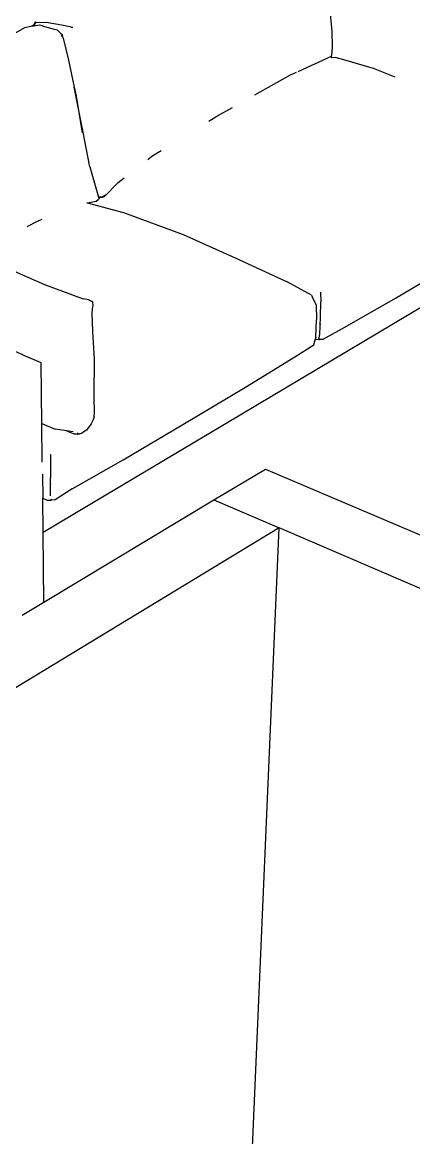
# Model space of a CAD drawing. Header units: millimetres. Extents: x -650 to 3773, y 316 to 2389.
# Drawn here: x -33.5 to 16, y 1053.5 to 1194.6 of the extents above; entities that cross this region are included whole.
import ezdxf

# ---------------------------------------------------------------- set-up
doc = ezdxf.new("R2010")
doc.units = ezdxf.units.MM

# ---------------------------------------------------------------- blocks, each defined once
blk = doc.blocks.new('A$C32a77e9e')
for p, q in [((655.52, 498.27), (655.15, 502.34)), ((618, 499.52), (617.91, 499.32)), ((618.09, 499.37), (618.12, 499.43)), ((619.37, 499.41), (618.1, 499.38)), ((621.55, 499.04), (619.37, 499.41)), ((616.61, 498.74), (615.24, 497.95)), ((617.44, 498.89), (616.61, 498.74)), ((617.88, 499.14), (617.44, 498.89)), ((617.85, 498.97), (617.44, 498.89)), ((617.88, 499.14), (617.85, 498.97)), ((618.53, 499.09), (617.85, 498.97)), ((617.9, 499.26), (617.88, 499.14)), ((617.9, 499.28), (617.92, 499.32)), ((617.96, 499.3), (617.9, 499.26)), ((617.9, 499.26), (617.9, 499.28)), ((617.91, 499.32), (617.92, 499.32)), ((617.92, 499.32), (617.92, 499.33)), ((617.92, 499.32), (617.96, 499.3)), ((618.09, 499.37), (617.96, 499.3)), ((618.1, 499.38), (618.09, 499.37)), ((618.87, 499.01), (618.53, 499.09)), ((618.87, 499.01), (620.37, 498.59)), ((618.9, 498.99), (619.05, 498.95)), ((618.9, 498.99), (618.9, 498.99)), ((620.37, 498.59), (620.74, 498.48)), ((620.74, 498.48), (620.77, 498.46)), ((620.77, 498.46), (620.78, 498.45)), ((620.77, 498.46), (620.79, 498.43)), ((621.19, 498.08), (620.78, 498.45)), ((620.79, 498.43), (620.78, 498.45)), ((620.79, 498.43), (621.19, 498.08)), ((621.19, 498.08), (621.39, 497.9)), ((622.76, 498.77), (621.55, 499.04)), ((622.49, 498.83), (622.76, 498.77)), ((655.57, 496.32), (655.52, 498.27)), ((621.29, 497.64), (621.43, 497.84)), ((621.29, 497.64), (621.33, 497.7)), ((621.32, 497.72), (621.33, 497.7)), ((621.33, 497.7), (621.32, 497.71)), ((621.33, 497.7), (621.41, 497.83)), ((621.33, 497.7), (621.33, 497.7)), ((621.41, 497.83), (621.36, 497.81)), ((621.4, 497.89), (621.39, 497.9)), ((621.39, 497.9), (621.4, 497.89)), ((621.43, 497.86), (621.4, 497.89)), ((621.4, 497.89), (621.43, 497.85)), ((621.41, 497.83), (621.43, 497.85)), ((621.43, 497.84), (621.41, 497.83)), ((621.43, 497.84), (621.43, 497.86)), ((621.43, 497.85), (621.43, 497.86)), ((621.43, 497.85), (621.43, 497.84)), ((621.44, 497.84), (621.43, 497.84)), ((621.44, 497.84), (621.43, 497.84)), ((621.43, 497.84), (621.43, 497.84)), ((621.52, 497.44), (621.43, 497.84)), ((621.43, 497.84), (621.43, 497.84)), ((621.52, 497.44), (622.2, 494.63)), ((655.46, 495.15), (655.54, 495.6)), ((655.54, 495.6), (655.57, 496.32)), ((655.63, 495.23), (655.64, 495.23)), ((622.2, 494.63), (622.91, 491.25)), ((651.23, 493.21), (655.46, 495.15)), ((655.44, 495.05), (655.46, 495.15)), ((655.47, 495), (655.44, 495.05)), ((655.46, 495.15), (655.49, 495.16)), ((655.51, 494.96), (655.47, 495)), ((655.97, 494.98), (655.51, 494.96)), ((656.38, 494.86), (655.97, 494.98)), ((656.38, 494.86), (656.39, 494.86)), ((656.7, 494.77), (656.39, 494.86)), ((660.78, 493.58), (656.7, 494.77)), ((645.75, 490.25), (650.29, 492.78)), ((650.29, 492.78), (651.02, 493.12)), ((663.51, 492.48), (660.78, 493.58)), ((623.09, 490.38), (622.91, 491.25)), ((622.91, 491.25), (623.15, 490.09)), ((623.15, 490.09), (623.09, 490.38)), ((624.01, 485.76), (623.09, 490.38)), ((623.15, 490.09), (623.94, 485.46)), ((640.96, 487.57), (642.94, 488.68)), ((639.96, 486.95), (640.96, 487.57)), ((624.87, 481.16), (624.01, 485.76)), ((632.21, 482.08), (632.75, 482.5)), ((632.75, 482.5), (633.91, 483.22)), ((624.87, 481.16), (626, 477.32)), ((628.46, 479.16), (629.24, 479.76)), ((626.75, 477.42), (628.46, 479.16)), ((625.69, 476.81), (625.94, 477.02)), ((626.01, 477.06), (625.94, 477.02)), ((626.06, 477.32), (626, 477.31)), ((626.06, 477.32), (626, 477.32)), ((626, 477.29), (626.34, 477.32)), ((626, 477.32), (626, 477.31)), ((626, 477.31), (626, 477.29)), ((626, 477.29), (626.02, 477.24)), ((626.05, 477.14), (626.01, 477.06)), ((626.34, 477.32), (626.02, 477.24)), ((626.02, 477.24), (626.05, 477.14)), ((626.43, 477.35), (626.06, 477.32)), ((626.48, 477.36), (626.34, 477.32)), ((626.34, 477.32), (626.48, 477.33)), ((626.48, 477.36), (626.43, 477.35)), ((626.48, 477.33), (626.75, 477.42)), ((626.48, 477.33), (626.53, 477.36)), ((626.51, 477.36), (626.48, 477.33)), ((626.51, 477.36), (626.48, 477.36)), ((626.53, 477.36), (626.51, 477.36)), ((626.53, 477.36), (626.54, 477.37)), ((626.75, 477.42), (626.54, 477.37)), ((626.54, 477.37), (626.58, 477.4)), ((626.58, 477.4), (626.87, 477.61)), ((626.75, 477.42), (626.58, 477.4)), ((624.51, 476.6), (624.55, 476.61)), ((624.55, 476.61), (625.04, 476.71)), ((624.55, 476.61), (629.15, 475.4)), ((625.04, 476.71), (625.69, 476.81)), ((617.06, 473.64), (618.19, 474.26)), ((618.19, 474.26), (618.84, 474.52)), ((629.15, 475.4), (636.7, 472.59)), ((616.97, 473.59), (617.06, 473.64)), ((636.7, 472.59), (643.72, 469.43)), ((611.78, 469.49), (619.15, 466.28)), ((643.72, 469.43), (649.85, 466.62)), ((663.53, 464.56), (671.29, 469.13)), ((616.43, 457.39), (593.34, 467.23)), ((672, 466.49), (618.98, 434.9)), ((619.15, 466.28), (624.04, 464.48)), ((652.92, 464.92), (649.85, 466.62)), ((624.72, 464.32), (624.04, 464.48)), ((625.16, 464.12), (624.72, 464.32)), ((652.92, 464.92), (653.07, 464.65)), ((653.07, 464.62), (653.01, 464.67)), ((653.01, 464.67), (653.01, 464.67)), ((653.51, 463.7), (653.07, 464.65)), ((653.07, 464.62), (653.51, 463.67)), ((654.08, 465.28), (654.11, 465.36)), ((654.08, 465.28), (654.1, 464.07)), ((657.16, 460.9), (663.53, 464.56)), ((625.22, 464.13), (625.16, 464.12)), ((625.17, 462.67), (625.26, 463.53)), ((625.22, 464.13), (625.26, 463.53)), ((653.51, 463.7), (653.51, 463.67)), ((653.51, 463.67), (653.55, 461.83)), ((654.08, 462.15), (654.1, 464.07)), ((625.29, 460.33), (625.17, 462.67)), ((653.47, 459.6), (653.55, 461.8)), ((653.55, 461.83), (653.55, 461.83)), ((653.55, 461.83), (653.55, 461.8)), ((653.55, 461.8), (653.55, 461.8)), ((653.98, 459.94), (654.08, 462.15)), ((625.46, 456.85), (625.29, 460.33)), ((653.87, 459.31), (653.98, 459.94)), ((654.06, 461.27), (654.1, 461.29)), ((654.41, 459.36), (657.16, 460.9)), ((650.82, 457.13), (653.23, 458.66)), ((653.23, 458.66), (653.39, 459.27)), ((653.39, 459.27), (653.41, 459.32)), ((653.47, 459.27), (653.39, 459.27)), ((653.47, 459.6), (653.41, 459.32)), ((653.86, 459.3), (653.47, 459.27)), ((653.86, 459.3), (653.87, 459.31)), ((653.87, 459.31), (653.92, 459.32)), ((653.91, 459.31), (653.87, 459.31)), ((653.87, 459.31), (653.87, 459.31)), ((653.91, 459.31), (653.93, 459.31)), ((653.93, 459.31), (654.41, 459.36)), ((654.2, 459.33), (653.93, 459.31)), ((654.41, 459.36), (654.2, 459.33)), ((616.46, 457.35), (616.41, 457.37)), ((616.46, 457.35), (616.43, 457.39)), ((618.72, 456.38), (616.46, 457.35)), ((644.58, 453.31), (650.82, 457.13)), ((618.81, 448.7), (618.72, 456.38)), ((625.44, 452.15), (625.46, 456.85)), ((636.65, 448.56), (644.58, 453.31)), ((625.49, 450), (625.44, 452.15)), ((618.81, 448.7), (620.5, 447.96)), ((618.87, 443.81), (618.81, 448.7)), ((625.05, 448.66), (624.45, 447.85)), ((625.26, 449.06), (625.05, 448.66)), ((625.44, 449.52), (625.26, 449.06)), ((625.44, 449.52), (625.49, 450)), ((621.92, 447.75), (620.5, 447.96)), ((622.78, 447.63), (621.92, 447.75)), ((621.92, 447.75), (622.8, 447.43)), ((622.8, 447.43), (622.93, 447.38)), ((622.8, 447.43), (622.9, 447.39)), ((622.9, 447.39), (623.35, 447.34)), ((623.38, 447.33), (622.93, 447.38)), ((623.35, 447.34), (623.36, 447.49)), ((623.36, 447.49), (623.37, 447.49)), ((623.36, 447.49), (623.36, 447.49)), ((623.37, 447.49), (623.36, 447.49)), ((623.41, 447.35), (623.36, 447.49)), ((623.42, 447.5), (623.37, 447.49)), ((623.84, 447.44), (623.38, 447.33)), ((623.41, 447.35), (623.88, 447.46)), ((623.84, 447.44), (623.88, 447.46)), ((624.45, 447.85), (623.88, 447.46)), ((629.11, 444.12), (636.65, 448.56)), ((619.9, 444.73), (619.94, 444.8)), ((619.9, 444.74), (619.94, 444.8)), ((619.9, 444.73), (619.92, 443.72)), ((619.92, 443.72), (619.91, 441.83)), ((622.67, 440.43), (629.11, 444.12)), ((618.89, 442.29), (618.93, 439.27)), ((619.92, 441.03), (619.91, 441.83)), ((640.59, 439.03), (647.1, 442.94)), ((647.1, 442.94), (670.41, 433)), ((619.92, 441.03), (619.98, 441.07)), ((619.93, 439.55), (619.92, 441.03)), ((622.67, 440.43), (620.52, 439.06)), ((618.93, 439.27), (619.49, 438.99)), ((618.98, 434.9), (618.93, 439.27)), ((619.08, 426.11), (640.59, 439.03)), ((619.49, 438.99), (619.98, 439.01)), ((619.98, 439.01), (620.02, 439.07)), ((620.01, 439.03), (619.98, 439.01)), ((620.02, 439.06), (620.01, 439.03)), ((620.03, 439.12), (620.02, 439.1)), ((620.03, 439.1), (620.02, 439.06)), ((620.02, 439.07), (620.02, 439.06)), ((620.02, 439.06), (620.04, 439)), ((620.03, 439.12), (620.03, 439.12)), ((620.52, 439.06), (620.04, 439)), ((640.59, 439.03), (648.85, 435.48)), ((648.85, 435.48), (161.9, 140.55)), ((619.08, 426.11), (618.98, 434.9)), ((643.57, 313.2), (648.85, 435.48)), ((812.79, 365.11), (648.85, 435.48)), ((616.35, 424.46), (619.08, 426.11))]:
    blk.add_line(p, q)

msp = doc.modelspace()

# ---------------------------------------------------------------- block references
msp.add_blockref('A$C32a77e9e', (-649.87, 695.14))

doc.saveas('drawing.dxf')
